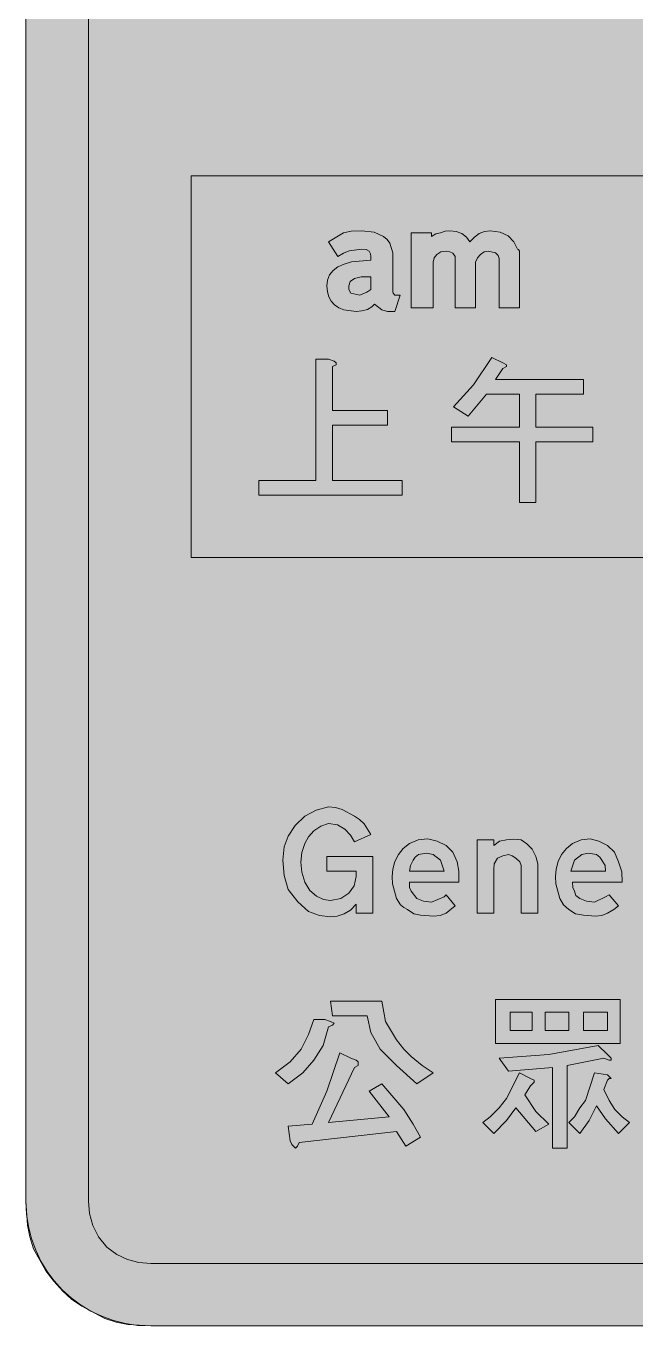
# Model space of a CAD drawing. Header units: metres. Extents: x 144 to 426, y 7 to 265.
# Drawn here: x 143.8 to 203.6, y 7.2 to 134.8 of the extents above; entities that cross this region are included whole.
import ezdxf

# ---------------------------------------------------------------- set-up
doc = ezdxf.new("R2010")
doc.units = ezdxf.units.M
for name, color, linetype, true_color in [('FILL_BLACK_000000', 7, 'Continuous', 0x000000), ('FILL_BLUE_0000FF', 7, 'Continuous', 0x0000ff), ('FILL_WHITE_FFFFFF', 7, 'Continuous', 0xffffff), ('STROKE_BLUE_0000FF', 7, 'Continuous', 0x0000ff)]:
    doc.layers.add(name, color=color, linetype=linetype, true_color=true_color)

msp = doc.modelspace()

# ---------------------------------------------------------------- hatches: boundary and pattern name
at = {"layer": 'FILL_BLACK_000000', "true_color": 0x000000}
h = msp.add_hatch(color=7, dxfattribs=at)
h.dxf.hatch_style = 1
h.paths.add_polyline_path([(177.64, 112.41), (177.48, 112.68), (177.19, 112.84), (176.76, 112.86), (175.52, 112.7), (174.96, 112.48), (174.42, 112.14), (173.52, 113.58), (174.96, 114.48), (175.72, 114.64), (176.76, 114.66), (177.97, 114.52), (178.9, 114.12), (179.25, 113.82), (179.52, 113.44), (179.82, 112.5), (179.82, 108.72), (179.84, 108.54), (180, 108.36), (180.54, 108.36), (180, 106.74), (179.3, 106.76), (178.74, 106.92), (178.02, 107.46), (177.76, 107.2), (177.32, 106.96), (176.78, 106.8), (176.22, 106.74), (175.01, 106.91), (174.52, 107.11), (174.1, 107.39), (173.78, 107.75), (173.54, 108.18), (173.39, 108.69), (173.34, 109.26), (173.41, 109.83), (173.61, 110.34), (173.95, 110.77), (174.42, 111.13), (175.03, 111.41), (175.77, 111.61), (177.66, 111.78), (177.66, 112.14), (177.64, 112.41)])
h.paths.add_polyline_path([(175.68, 108.54), (176.58, 108.36), (177.25, 108.63), (177.66, 108.9), (177.66, 110.16), (176.71, 110.14), (176.04, 109.98), (175.63, 109.69), (175.5, 109.26), (175.5, 108.9), (175.68, 108.54)], flags=16)
h = msp.add_hatch(color=7, dxfattribs=at)
h.dxf.hatch_style = 1
h.paths.add_polyline_path([(188.78, 112.59), (188.42, 112.34), (188.12, 112), (187.92, 111.6), (187.92, 107.1), (185.94, 107.1), (185.94, 112.14), (185.69, 112.48), (185.41, 112.62), (185.04, 112.68), (184.54, 112.59), (184.14, 112.34), (183.88, 112), (183.78, 111.6), (183.78, 107.1), (181.62, 107.1), (181.62, 114.48), (183.6, 114.48), (183.6, 114.12), (184.05, 114.37), (184.5, 114.48), (184.95, 114.64), (185.4, 114.66), (186.04, 114.59), (186.59, 114.39), (187.05, 114.05), (187.38, 113.58), (187.82, 114.05), (188.3, 114.39), (188.82, 114.59), (189.36, 114.66), (190.34, 114.53), (191.12, 114.16), (191.69, 113.6), (192.06, 112.86), (192.15, 112.84), (192.24, 112.68), (192.24, 107.1), (190.26, 107.1), (190.26, 111.96), (190.15, 112.23), (189.9, 112.5), (189.18, 112.68), (188.78, 112.59)])
h = msp.add_hatch(color=7, dxfattribs=at)
h.dxf.hatch_style = 1
h.paths.add_polyline_path([(174.06, 101.88), (174.24, 101.7), (174.24, 101.52), (173.88, 101.34), (173.88, 97.02), (179.28, 97.02), (179.28, 95.58), (173.88, 95.58), (173.88, 90.18), (180.72, 90.18), (180.72, 88.74), (166.68, 88.74), (166.68, 90.18), (172.26, 90.18), (172.26, 102.06), (173.52, 102.06), (174.06, 101.88)])
h = msp.add_hatch(color=7, dxfattribs=at)
h.dxf.hatch_style = 1
h.paths.add_polyline_path([(187.74, 99.54), (189.54, 102.24), (190.62, 101.7), (190.98, 101.52), (190.98, 101.34), (190.62, 101.16), (189.9, 100.08), (198.54, 100.08), (198.54, 98.64), (193.86, 98.64), (193.86, 95.4), (199.44, 95.4), (199.44, 93.96), (193.86, 93.96), (193.86, 88.02), (192.24, 88.02), (192.24, 93.96), (185.58, 93.96), (185.58, 95.4), (192.24, 95.4), (192.24, 98.64), (189, 98.64), (187.2, 96.48), (185.76, 97.38), (187.74, 99.54)])
at = {"layer": 'FILL_BLUE_0000FF', "true_color": 0x0000ff}
h = msp.add_hatch(color=7, dxfattribs=at)
h.dxf.hatch_style = 1
h.paths.add_polyline_path([(419.4, 19.44), (419.36, 18.2), (419.25, 17.64), (419.04, 17.1), (418.46, 16.02), (417.6, 14.94), (416.68, 14.24), (415.62, 13.68), (415.05, 13.47), (414.45, 13.37), (413.28, 13.32), (156.06, 13.32), (154.88, 13.42), (153.77, 13.72), (152.72, 14.23), (151.74, 14.94), (150.93, 15.95), (150.37, 17.05), (150.04, 18.23), (149.94, 19.44), (149.94, 252.54), (150.04, 253.65), (150.37, 254.77), (150.93, 255.86), (151.74, 256.86), (152.66, 257.65), (153.72, 258.3), (154.89, 258.55), (156.06, 258.66), (413.28, 258.66), (414.49, 258.53), (415.64, 258.16), (416.7, 257.6), (417.6, 256.86), (418.41, 255.96), (418.97, 254.9), (419.3, 253.75), (419.4, 252.54), (419.4, 19.44)])
at = {"layer": 'FILL_WHITE_FFFFFF', "true_color": 0xffffff}
h = msp.add_hatch(color=7, dxfattribs=at)
h.dxf.hatch_style = 1
h.paths.add_polyline_path([(156.06, 7.2), (153.81, 7.36), (152.67, 7.58), (151.56, 7.92), (149.29, 9.14), (148.29, 9.84), (147.42, 10.62), (146.54, 11.6), (145.78, 12.62), (144.54, 14.76), (144.2, 15.95), (143.98, 17.1), (143.82, 19.44), (143.82, 252.54), (143.98, 254.79), (144.2, 255.93), (144.54, 257.04), (145.12, 258.19), (145.78, 259.25), (146.54, 260.23), (147.42, 261.18), (148.29, 262.06), (149.29, 262.8), (150.38, 263.41), (151.56, 263.88), (152.67, 264.32), (153.81, 264.6), (156.06, 264.78), (413.28, 264.78), (415.53, 264.6), (416.67, 264.32), (417.78, 263.88), (418.96, 263.41), (420.07, 262.8), (421.12, 262.06), (422.1, 261.18), (423.58, 259.25), (424.23, 258.19), (424.8, 257.04), (425.14, 255.93), (425.36, 254.79), (425.52, 252.54), (425.52, 19.44), (425.36, 17.1), (425.14, 15.95), (424.8, 14.76), (423.58, 12.62), (422.1, 10.62), (420.07, 9.14), (417.78, 7.92), (416.67, 7.58), (415.53, 7.36), (413.28, 7.2), (156.06, 7.2)])
h = msp.add_hatch(color=7, dxfattribs=at)
h.dxf.hatch_style = 1
h.paths.add_polyline_path([(292.14, 120.06), (292.14, 82.62), (160.02, 82.62), (160.02, 120.06), (292.14, 120.06)])
h = msp.add_hatch(color=7, dxfattribs=at)
h.dxf.hatch_style = 1
h.paths.add_polyline_path([(175.67, 55.38), (175.12, 55.96), (174.39, 56.37), (173.52, 56.52), (172.75, 56.26), (172.08, 55.8), (171.55, 55.2), (171.18, 54.54), (170.88, 53.67), (170.78, 52.72), (170.88, 51.73), (171.18, 50.76), (171.68, 49.95), (172.31, 49.39), (173, 49.06), (173.7, 48.96), (174.7, 49.15), (175.5, 49.66), (176.03, 50.4), (176.22, 51.3), (176.22, 51.84), (173.34, 51.84), (173.34, 53.28), (177.84, 53.28), (177.84, 47.7), (176.22, 47.7), (176.22, 48.6), (175.65, 48.02), (175.03, 47.63), (174.37, 47.41), (173.7, 47.34), (172.62, 47.48), (171.54, 47.88), (170.48, 48.83), (169.56, 50.04), (169.16, 51.41), (169.02, 52.92), (169.16, 54.23), (169.56, 55.26), (170.24, 56.32), (171.18, 57.24), (172.28, 57.83), (173.52, 58.14), (174.19, 58.08), (174.85, 57.89), (176.04, 57.24), (176.55, 56.91), (176.99, 56.48), (177.66, 55.44), (176.04, 54.72), (175.67, 55.38)])
h = msp.add_hatch(color=7, dxfattribs=at)
h.dxf.hatch_style = 1
h.paths.add_polyline_path([(181.26, 48.06), (180.89, 48.25), (180.58, 48.53), (180.18, 49.14), (179.8, 50.58), (179.75, 51.32), (179.82, 52.02), (180.02, 52.79), (180.36, 53.48), (180.83, 54.07), (181.44, 54.54), (182.31, 54.92), (183.24, 54.99), (184.17, 54.79), (185.04, 54.36), (185.71, 53.68), (186.12, 52.74), (186.28, 51.82), (186.3, 50.76), (181.44, 50.76), (181.46, 50.24), (181.62, 49.86), (182.16, 49.14), (182.81, 48.89), (183.6, 48.78), (184.86, 49.32), (185.04, 49.5), (185.94, 48.42), (185.04, 47.7), (184.47, 47.49), (183.85, 47.41), (182.52, 47.52), (181.89, 47.65), (181.26, 48.06)])
h.paths.add_polyline_path([(184.5, 52.92), (183.78, 53.46), (183.13, 53.59), (182.34, 53.46), (182, 53.19), (181.8, 52.92), (181.55, 52.38), (181.44, 51.84), (184.86, 51.84), (184.5, 52.92)], flags=16)
h = msp.add_hatch(color=7, dxfattribs=at)
h.dxf.hatch_style = 1
h.paths.add_polyline_path([(190.62, 53.35), (190.08, 53.1), (189.76, 52.56), (189.72, 52.02), (189.72, 47.7), (188.1, 47.7), (188.1, 54.9), (189.72, 54.9), (189.72, 54.36), (190.28, 54.76), (190.98, 54.9), (191.7, 54.97), (192.42, 54.9), (192.96, 54.52), (193.5, 54), (193.84, 53.28), (194.04, 52.56), (194.04, 47.7), (192.42, 47.7), (192.42, 52.38), (192.28, 52.74), (191.88, 53.1), (191.52, 53.35), (191.16, 53.46), (190.62, 53.35)])
h = msp.add_hatch(color=7, dxfattribs=at)
h.dxf.hatch_style = 1
h.paths.add_polyline_path([(197.1, 48.06), (196.58, 48.53), (196.2, 49.14), (195.82, 50.58), (195.77, 51.32), (195.84, 52.02), (196.04, 52.79), (196.38, 53.48), (196.85, 54.07), (197.46, 54.54), (198.3, 54.92), (199.17, 54.99), (200.04, 54.79), (200.88, 54.36), (201.56, 53.68), (201.96, 52.74), (202.28, 51.75), (202.32, 50.76), (197.46, 50.76), (197.48, 50.24), (197.64, 49.86), (197.78, 49.43), (198.18, 49.14), (198.83, 48.89), (199.62, 48.78), (200.7, 49.32), (201.06, 49.5), (201.96, 48.42), (201.49, 48.06), (200.88, 47.7), (200.31, 47.49), (199.71, 47.41), (198.54, 47.52), (197.75, 47.65), (197.1, 48.06)])
h.paths.add_polyline_path([(200.66, 52.38), (200.34, 52.92), (200.14, 53.19), (199.8, 53.46), (199.01, 53.59), (198.36, 53.46), (197.64, 52.92), (197.28, 51.84), (200.7, 51.84), (200.66, 52.38)], flags=16)
h = msp.add_hatch(color=7, dxfattribs=at)
h.dxf.hatch_style = 1
h.paths.add_polyline_path([(178.74, 39.06), (178.92, 37.98), (179.1, 37.08), (180.18, 35.28), (180.9, 34.38), (181.62, 33.66), (182.7, 32.76), (183.78, 32.04), (182.16, 30.96), (180.18, 32.76), (178.56, 34.38), (177.66, 36), (177.3, 37.62), (173.88, 37.62), (173.7, 39.06), (178.74, 39.06)])
h = msp.add_hatch(color=7, dxfattribs=at)
h.dxf.hatch_style = 1
h.paths.add_polyline_path([(189.9, 39.24), (202.14, 39.24), (202.14, 34.92), (189.9, 34.92), (189.9, 39.24)])
h.paths.add_polyline_path([(191.34, 36.18), (193.5, 36.18), (193.5, 37.98), (191.34, 37.98), (191.34, 36.18)], flags=16)
h.paths.add_polyline_path([(194.76, 37.98), (194.76, 36.18), (197.1, 36.18), (197.1, 37.98), (194.76, 37.98)], flags=16)
h.paths.add_polyline_path([(200.88, 37.98), (198.54, 37.98), (198.54, 36.18), (200.88, 36.18), (200.88, 37.98)], flags=16)
h = msp.add_hatch(color=7, dxfattribs=at)
h.dxf.hatch_style = 1
h.paths.add_polyline_path([(173.7, 37.08), (174.06, 36.9), (173.88, 36.72), (173.52, 36.54), (172.98, 34.74), (172.08, 33.3), (171, 32.04), (169.56, 30.96), (168.3, 32.04), (169.74, 33.12), (170.82, 34.38), (171.54, 35.82), (172.08, 37.26), (173.16, 37.26), (173.7, 37.08)])
h = msp.add_hatch(color=7, dxfattribs=at)
h.dxf.hatch_style = 1
h.paths.add_polyline_path([(195.12, 33.84), (199.98, 34.74), (200.88, 33.84), (201.24, 33.48), (201.24, 33.3), (201.06, 33.3), (200.52, 33.48), (196.92, 32.76), (196.92, 24.66), (195.48, 24.66), (195.48, 32.58), (191.16, 32.22), (190.26, 33.48), (195.12, 33.84)])
h = msp.add_hatch(color=7, dxfattribs=at)
h.dxf.hatch_style = 1
h.paths.add_polyline_path([(176.22, 33.3), (176.4, 33.12), (176.4, 32.76), (176.04, 32.58), (173.52, 27.18), (179.46, 27.72), (177.48, 30.24), (178.74, 30.96), (180.9, 28.44), (181.8, 27), (182.52, 25.74), (181.08, 24.84), (180.18, 26.28), (170.64, 25.2), (170.46, 24.84), (170.28, 24.66), (169.92, 25.02), (169.74, 25.38), (169.56, 26.82), (171.9, 27), (173.34, 30.24), (174.6, 34.02), (175.68, 33.48), (176.22, 33.3)])
h = msp.add_hatch(color=7, dxfattribs=at)
h.dxf.hatch_style = 1
h.paths.add_polyline_path([(193.32, 31.5), (193.68, 31.32), (193.68, 31.14), (193.32, 30.78), (192.78, 29.88), (193.86, 28.26), (195.12, 27), (193.86, 26.28), (191.88, 28.62), (190.98, 27.36), (189.72, 26.1), (188.64, 27.18), (189.36, 27.72), (190.26, 28.62), (190.98, 29.52), (192.24, 32.04), (193.32, 31.5)])
h = msp.add_hatch(color=7, dxfattribs=at)
h.dxf.hatch_style = 1
h.paths.add_polyline_path([(200.88, 31.86), (201.06, 31.68), (201.24, 31.5), (201.06, 31.5), (200.88, 31.32), (200.52, 30.42), (201.06, 29.34), (201.6, 28.44), (202.32, 27.72), (203.04, 27.18), (201.96, 26.1), (200.7, 27.54), (199.8, 28.8), (199.08, 27.36), (198.18, 26.1), (197.1, 27.18), (197.64, 27.72), (198.18, 28.62), (198.72, 29.34), (199.62, 32.04), (200.88, 31.86)])

# ---------------------------------------------------------------- linework, layer by layer
at = {"layer": 'FILL_BLACK_000000', "lineweight": 0, "true_color": 0x000000}
for points in [[(177.64, 112.41), (177.48, 112.68), (177.19, 112.84), (176.76, 112.86), (175.52, 112.7), (174.96, 112.48), (174.42, 112.14), (173.52, 113.58), (174.96, 114.48), (175.72, 114.64), (176.76, 114.66), (177.97, 114.52), (178.9, 114.12), (179.25, 113.82), (179.52, 113.44), (179.82, 112.5), (179.82, 108.72), (179.84, 108.54), (180, 108.36), (180.54, 108.36), (180, 106.74), (179.3, 106.76), (178.74, 106.92), (178.02, 107.46), (177.76, 107.2), (177.32, 106.96), (176.78, 106.8), (176.22, 106.74), (175.01, 106.91), (174.52, 107.11), (174.1, 107.39), (173.78, 107.75), (173.54, 108.18), (173.39, 108.69), (173.34, 109.26), (173.41, 109.83), (173.61, 110.34), (173.95, 110.77), (174.42, 111.13), (175.03, 111.41), (175.77, 111.61), (177.66, 111.78), (177.66, 112.14)], [(188.78, 112.59), (188.42, 112.34), (188.12, 112), (187.92, 111.6), (187.92, 107.1), (185.94, 107.1), (185.94, 112.14), (185.69, 112.48), (185.41, 112.62), (185.04, 112.68), (184.54, 112.59), (184.14, 112.34), (183.88, 112), (183.78, 111.6), (183.78, 107.1), (181.62, 107.1), (181.62, 114.48), (183.6, 114.48), (183.6, 114.12), (184.05, 114.37), (184.5, 114.48), (184.95, 114.64), (185.4, 114.66), (186.04, 114.59), (186.59, 114.39), (187.05, 114.05), (187.38, 113.58), (187.82, 114.05), (188.3, 114.39), (188.82, 114.59), (189.36, 114.66), (190.34, 114.53), (191.12, 114.16), (191.69, 113.6), (192.06, 112.86), (192.15, 112.84), (192.24, 112.68), (192.24, 107.1), (190.26, 107.1), (190.26, 111.96), (190.15, 112.23), (189.9, 112.5), (189.18, 112.68)], [(175.68, 108.54), (176.58, 108.36), (177.25, 108.63), (177.66, 108.9), (177.66, 110.16), (176.71, 110.14), (176.04, 109.98), (175.63, 109.69), (175.5, 109.26), (175.5, 108.9)], [(174.06, 101.88), (174.24, 101.7), (174.24, 101.52), (173.88, 101.34), (173.88, 97.02), (179.28, 97.02), (179.28, 95.58), (173.88, 95.58), (173.88, 90.18), (180.72, 90.18), (180.72, 88.74), (166.68, 88.74), (166.68, 90.18), (172.26, 90.18), (172.26, 102.06), (173.52, 102.06)], [(187.74, 99.54), (189.54, 102.24), (190.62, 101.7), (190.98, 101.52), (190.98, 101.34), (190.62, 101.16), (189.9, 100.08), (198.54, 100.08), (198.54, 98.64), (193.86, 98.64), (193.86, 95.4), (199.44, 95.4), (199.44, 93.96), (193.86, 93.96), (193.86, 88.02), (192.24, 88.02), (192.24, 93.96), (185.58, 93.96), (185.58, 95.4), (192.24, 95.4), (192.24, 98.64), (189, 98.64), (187.2, 96.48), (185.76, 97.38)]]:
    msp.add_lwpolyline(points, close=True, dxfattribs=at)
at = {"layer": 'FILL_BLUE_0000FF', "lineweight": 0, "true_color": 0x0000ff}
msp.add_lwpolyline([(413.28, 13.32), (156.06, 13.32), (154.88, 13.42), (153.77, 13.72), (152.72, 14.23), (151.74, 14.94), (150.93, 15.95), (150.37, 17.05), (150.04, 18.23), (149.94, 19.44), (149.94, 252.54), (150.04, 253.65), (150.37, 254.77), (150.93, 255.86), (151.74, 256.86), (152.66, 257.65), (153.72, 258.3), (154.89, 258.55), (156.06, 258.66), (413.28, 258.66)], dxfattribs=at)
at = {"layer": 'FILL_WHITE_FFFFFF', "lineweight": 0, "true_color": 0xffffff}
msp.add_lwpolyline([(413.28, 7.2), (156.06, 7.2), (153.81, 7.36), (152.67, 7.58), (151.56, 7.92), (149.29, 9.14), (148.29, 9.84), (147.42, 10.62), (146.54, 11.6), (145.78, 12.62), (144.54, 14.76), (144.2, 15.95), (143.98, 17.1), (143.82, 19.44), (143.82, 252.54)], dxfattribs=at)
at = {"layer": 'FILL_WHITE_FFFFFF', "lineweight": 0, "true_color": 0x0000ff}
msp.add_lwpolyline([(292.14, 120.06), (292.14, 82.62), (160.02, 82.62), (160.02, 120.06)], close=True, dxfattribs=at)
at = {"layer": 'FILL_WHITE_FFFFFF', "lineweight": 0, "true_color": 0xffffff}
for points in [[(175.67, 55.38), (175.12, 55.96), (174.39, 56.37), (173.52, 56.52), (172.75, 56.26), (172.08, 55.8), (171.55, 55.2), (171.18, 54.54), (170.88, 53.67), (170.78, 52.72), (170.88, 51.73), (171.18, 50.76), (171.68, 49.95), (172.31, 49.39), (173, 49.06), (173.7, 48.96), (174.7, 49.15), (175.5, 49.66), (176.03, 50.4), (176.22, 51.3), (176.22, 51.84), (173.34, 51.84), (173.34, 53.28), (177.84, 53.28), (177.84, 47.7), (176.22, 47.7), (176.22, 48.6), (175.65, 48.02), (175.03, 47.63), (174.37, 47.41), (173.7, 47.34), (172.62, 47.48), (171.54, 47.88), (170.48, 48.83), (169.56, 50.04), (169.16, 51.41), (169.02, 52.92), (169.16, 54.23), (169.56, 55.26), (170.24, 56.32), (171.18, 57.24), (172.28, 57.83), (173.52, 58.14), (174.19, 58.08), (174.85, 57.89), (176.04, 57.24), (176.55, 56.91), (176.99, 56.48), (177.66, 55.44), (176.04, 54.72)], [(181.26, 48.06), (180.89, 48.25), (180.58, 48.53), (180.18, 49.14), (179.8, 50.58), (179.75, 51.32), (179.82, 52.02), (180.02, 52.79), (180.36, 53.48), (180.83, 54.07), (181.44, 54.54), (182.31, 54.92), (183.24, 54.99), (184.17, 54.79), (185.04, 54.36), (185.71, 53.68), (186.12, 52.74), (186.28, 51.82), (186.3, 50.76), (181.44, 50.76), (181.46, 50.24), (181.62, 49.86), (182.16, 49.14), (182.81, 48.89), (183.6, 48.78), (184.86, 49.32), (185.04, 49.5), (185.94, 48.42), (185.04, 47.7), (184.47, 47.49), (183.85, 47.41), (182.52, 47.52), (181.89, 47.65)], [(190.62, 53.35), (190.08, 53.1), (189.76, 52.56), (189.72, 52.02), (189.72, 47.7), (188.1, 47.7), (188.1, 54.9), (189.72, 54.9), (189.72, 54.36), (190.28, 54.76), (190.98, 54.9), (191.7, 54.97), (192.42, 54.9), (192.96, 54.52), (193.5, 54), (193.84, 53.28), (194.04, 52.56), (194.04, 47.7), (192.42, 47.7), (192.42, 52.38), (192.28, 52.74), (191.88, 53.1), (191.52, 53.35), (191.16, 53.46)], [(197.1, 48.06), (196.58, 48.53), (196.2, 49.14), (195.82, 50.58), (195.77, 51.32), (195.84, 52.02), (196.04, 52.79), (196.38, 53.48), (196.85, 54.07), (197.46, 54.54), (198.3, 54.92), (199.17, 54.99), (200.04, 54.79), (200.88, 54.36), (201.56, 53.68), (201.96, 52.74), (202.28, 51.75), (202.32, 50.76), (197.46, 50.76), (197.48, 50.24), (197.64, 49.86), (197.78, 49.43), (198.18, 49.14), (198.83, 48.89), (199.62, 48.78), (200.7, 49.32), (201.06, 49.5), (201.96, 48.42), (201.49, 48.06), (200.88, 47.7), (200.31, 47.49), (199.71, 47.41), (198.54, 47.52), (197.75, 47.65)], [(184.5, 52.92), (183.78, 53.46), (183.13, 53.59), (182.34, 53.46), (182, 53.19), (181.8, 52.92), (181.55, 52.38), (181.44, 51.84), (184.86, 51.84)], [(200.66, 52.38), (200.34, 52.92), (200.14, 53.19), (199.8, 53.46), (199.01, 53.59), (198.36, 53.46), (197.64, 52.92), (197.28, 51.84), (200.7, 51.84)], [(178.74, 39.06), (178.92, 37.98), (179.1, 37.08), (180.18, 35.28), (180.9, 34.38), (181.62, 33.66), (182.7, 32.76), (183.78, 32.04), (182.16, 30.96), (180.18, 32.76), (178.56, 34.38), (177.66, 36), (177.3, 37.62), (173.88, 37.62), (173.7, 39.06)], [(189.9, 39.24), (202.14, 39.24), (202.14, 34.92), (189.9, 34.92)], [(173.7, 37.08), (174.06, 36.9), (173.88, 36.72), (173.52, 36.54), (172.98, 34.74), (172.08, 33.3), (171, 32.04), (169.56, 30.96), (168.3, 32.04), (169.74, 33.12), (170.82, 34.38), (171.54, 35.82), (172.08, 37.26), (173.16, 37.26)], [(191.34, 36.18), (193.5, 36.18), (193.5, 37.98), (191.34, 37.98)], [(194.76, 37.98), (194.76, 36.18), (197.1, 36.18), (197.1, 37.98)], [(200.88, 37.98), (198.54, 37.98), (198.54, 36.18), (200.88, 36.18)], [(195.12, 33.84), (199.98, 34.74), (200.88, 33.84), (201.24, 33.48), (201.24, 33.3), (201.06, 33.3), (200.52, 33.48), (196.92, 32.76), (196.92, 24.66), (195.48, 24.66), (195.48, 32.58), (191.16, 32.22), (190.26, 33.48)], [(176.22, 33.3), (176.4, 33.12), (176.4, 32.76), (176.04, 32.58), (173.52, 27.18), (179.46, 27.72), (177.48, 30.24), (178.74, 30.96), (180.9, 28.44), (181.8, 27), (182.52, 25.74), (181.08, 24.84), (180.18, 26.28), (170.64, 25.2), (170.46, 24.84), (170.28, 24.66), (169.92, 25.02), (169.74, 25.38), (169.56, 26.82), (171.9, 27), (173.34, 30.24), (174.6, 34.02), (175.68, 33.48)], [(193.32, 31.5), (193.68, 31.32), (193.68, 31.14), (193.32, 30.78), (192.78, 29.88), (193.86, 28.26), (195.12, 27), (193.86, 26.28), (191.88, 28.62), (190.98, 27.36), (189.72, 26.1), (188.64, 27.18), (189.36, 27.72), (190.26, 28.62), (190.98, 29.52), (192.24, 32.04)], [(200.88, 31.86), (201.06, 31.68), (201.24, 31.5), (201.06, 31.5), (200.88, 31.32), (200.52, 30.42), (201.06, 29.34), (201.6, 28.44), (202.32, 27.72), (203.04, 27.18), (201.96, 26.1), (200.7, 27.54), (199.8, 28.8), (199.08, 27.36), (198.18, 26.1), (197.1, 27.18), (197.64, 27.72), (198.18, 28.62), (198.72, 29.34), (199.62, 32.04)]]:
    msp.add_lwpolyline(points, close=True, dxfattribs=at)
at = {"layer": 'STROKE_BLUE_0000FF', "lineweight": 0, "true_color": 0x0000ff}
for points in [[(143.82, 19.44), (143.82, 252.54)], [(156.06, 7.2), (154.8, 7.26), (153.57, 7.45), (152.39, 7.74), (151.26, 8.15), (150.19, 8.66), (149.18, 9.27), (148.24, 9.97), (147.38, 10.76), (146.59, 11.62), (145.89, 12.56), (145.28, 13.57), (144.77, 14.64), (144.36, 15.77), (144.07, 16.95), (143.88, 18.18), (143.82, 19.44)], [(413.28, 7.2), (156.06, 7.2)]]:
    msp.add_lwpolyline(points, dxfattribs=at)

doc.saveas('drawing.dxf')
